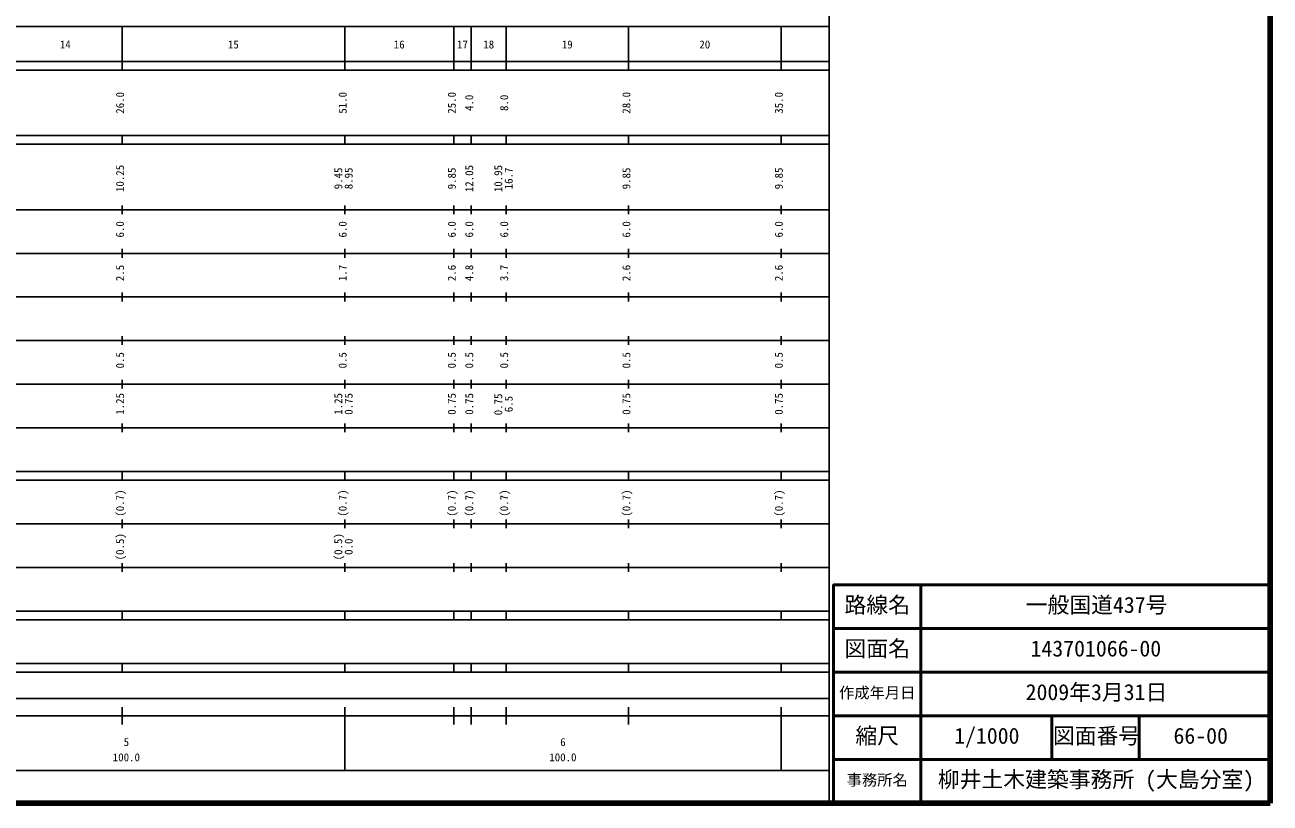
# Model space of a CAD drawing. Units: millimetres on the paper, enlarged 1000 times. Extents: x 40000 to 680000, y 20000 to 380000.
# Drawn here: x 394748 to 680000, y 20000 to 198357 of the extents above; entities that cross this region are included whole.
import ezdxf
from ezdxf.enums import TextEntityAlignment as Align

# ---------------------------------------------------------------- set-up
doc = ezdxf.new("R2010")
doc.units = ezdxf.units.MM
doc.header["$LTSCALE"] = 1000
for name, color, linetype, lineweight in [('M-TTL', 2, 'Continuous', 140), ('M-TTL-BAND', 7, 'Continuous', 25), ('M-TTL-FRAM', 2, 'Continuous', 50), ('M-TTL-LINE', 7, 'Continuous', 50)]:
    doc.layers.add(name, color=color, linetype=linetype, lineweight=lineweight)
doc.layers.add('M-TTL-TXT', color=7, linetype='Continuous')
doc.styles.add('ＭＳ ゴシック', font='')
doc.styles.get('ＭＳ ゴシック').set_extended_font_data('MS Gothic')

msp = doc.modelspace()

# ---------------------------------------------------------------- linework, layer by layer
at = {"layer": 'M-TTL'}
for p, q in [((680000, 20000), (680000, 380000)), ((40000, 20000), (680000, 20000))]:
    msp.add_line(p, q, dxfattribs=at)
at = {"layer": 'M-TTL-BAND'}
for p, q in [((579000, 20000), (579000, 370000)), ((68000, 198000), (579000, 198000)), ((417000, 188000), (417000, 198000)), ((468000, 188000), (468000, 198000)), ((493000, 188000), (493000, 198000)), ((497000, 188000), (497000, 198000)), ((505000, 188000), (505000, 198000)), ((533000, 188000), (533000, 198000)), ((568000, 188000), (568000, 198000)), ((40000, 190000), (579000, 190000)), ((40000, 188000), (579000, 188000)), ((40000, 173000), (579000, 173000)), ((417000, 171000), (417000, 173000)), ((468000, 171000), (468000, 173000)), ((493000, 171000), (493000, 173000)), ((497000, 171000), (497000, 173000)), ((505000, 171000), (505000, 173000)), ((533000, 171000), (533000, 173000)), ((568000, 171000), (568000, 173000)), ((40000, 171000), (579000, 171000)), ((417000, 155000), (417000, 157000)), ((468000, 155000), (468000, 157000)), ((493000, 155000), (493000, 157000)), ((497000, 155000), (497000, 157000)), ((505000, 155000), (505000, 157000)), ((533000, 155000), (533000, 157000)), ((568000, 155000), (568000, 157000)), ((40000, 156000), (579000, 156000)), ((46000, 146000), (579000, 146000)), ((417000, 145000), (417000, 147000)), ((468000, 145000), (468000, 147000)), ((493000, 145000), (493000, 147000)), ((497000, 145000), (497000, 147000)), ((505000, 145000), (505000, 147000)), ((533000, 145000), (533000, 147000)), ((568000, 145000), (568000, 147000)), ((417000, 135000), (417000, 137000)), ((468000, 135000), (468000, 137000)), ((493000, 135000), (493000, 137000)), ((497000, 135000), (497000, 137000)), ((505000, 135000), (505000, 137000)), ((533000, 135000), (533000, 137000)), ((568000, 135000), (568000, 137000)), ((52000, 136000), (579000, 136000)), ((46000, 126000), (579000, 126000)), ((417000, 125000), (417000, 127000)), ((468000, 125000), (468000, 127000)), ((493000, 125000), (493000, 127000)), ((497000, 125000), (497000, 127000)), ((505000, 125000), (505000, 127000)), ((533000, 125000), (533000, 127000)), ((568000, 125000), (568000, 127000)), ((417000, 115000), (417000, 117000)), ((468000, 115000), (468000, 117000)), ((493000, 115000), (493000, 117000)), ((497000, 115000), (497000, 117000)), ((505000, 115000), (505000, 117000)), ((533000, 115000), (533000, 117000)), ((568000, 115000), (568000, 117000)), ((52000, 116000), (579000, 116000)), ((46000, 106000), (579000, 106000)), ((417000, 105000), (417000, 107000)), ((468000, 105000), (468000, 107000)), ((493000, 105000), (493000, 107000)), ((497000, 105000), (497000, 107000)), ((505000, 105000), (505000, 107000)), ((533000, 105000), (533000, 107000)), ((568000, 105000), (568000, 107000)), ((40000, 96000), (579000, 96000)), ((417000, 94000), (417000, 96000)), ((468000, 94000), (468000, 96000)), ((493000, 94000), (493000, 96000)), ((497000, 94000), (497000, 96000)), ((505000, 94000), (505000, 96000)), ((533000, 94000), (533000, 96000)), ((568000, 94000), (568000, 96000)), ((40000, 94000), (579000, 94000)), ((49000, 84000), (579000, 84000)), ((417000, 83000), (417000, 85000)), ((468000, 83000), (468000, 85000)), ((493000, 83000), (493000, 85000)), ((497000, 83000), (497000, 85000)), ((505000, 83000), (505000, 85000)), ((533000, 83000), (533000, 85000)), ((568000, 83000), (568000, 85000)), ((417000, 73000), (417000, 75000)), ((468000, 73000), (468000, 75000)), ((493000, 73000), (493000, 75000)), ((497000, 73000), (497000, 75000)), ((505000, 73000), (505000, 75000)), ((533000, 73000), (533000, 75000)), ((568000, 73000), (568000, 75000)), ((40000, 74000), (579000, 74000)), ((40000, 64000), (579000, 64000)), ((417000, 62000), (417000, 64000)), ((468000, 62000), (468000, 64000)), ((493000, 62000), (493000, 64000)), ((497000, 62000), (497000, 64000)), ((505000, 62000), (505000, 64000)), ((533000, 62000), (533000, 64000)), ((568000, 62000), (568000, 64000)), ((40000, 62000), (579000, 62000)), ((40000, 52000), (579000, 52000)), ((417000, 50000), (417000, 52000)), ((468000, 50000), (468000, 52000)), ((493000, 50000), (493000, 52000)), ((497000, 50000), (497000, 52000)), ((505000, 50000), (505000, 52000)), ((533000, 50000), (533000, 52000)), ((568000, 50000), (568000, 52000)), ((40000, 50000), (579000, 50000)), ((71000, 44000), (579000, 44000)), ((40000, 40000), (579000, 40000)), ((417000, 38000), (417000, 42000)), ((468000, 27500), (468000, 42000)), ((493000, 38000), (493000, 42000)), ((497000, 38000), (497000, 42000)), ((505000, 38000), (505000, 42000)), ((533000, 38000), (533000, 42000)), ((568000, 27500), (568000, 42000)), ((68000, 27500), (579000, 27500))]:
    msp.add_line(p, q, dxfattribs=at)
at = {"layer": 'M-TTL-FRAM'}
msp.add_lwpolyline([(680000, 70000), (580000, 70000), (580000, 20000)], dxfattribs=at)
at = {"layer": 'M-TTL-LINE'}
for p, q in [((600000, 70000), (600000, 20000)), ((680000, 60000), (580000, 60000)), ((680000, 50000), (580000, 50000)), ((680000, 40000), (580000, 40000)), ((630000, 40000), (630000, 30000)), ((650000, 40000), (650000, 30000)), ((680000, 30000), (580000, 30000))]:
    msp.add_line(p, q, dxfattribs=at)

# ---------------------------------------------------------------- texts
at = {"layer": 'M-TTL-BAND', "style": 'ＭＳ ゴシック'}
for s, p in [('14', (402750, 192405)), ('15', (441250, 192405)), ('16', (479250, 192405)), ('17', (493750, 192405)), ('18', (499750, 192405)), ('19', (517750, 192405)), ('20', (549250, 192405)), ('5', (417375, 32523)), ('6', (517375, 32523)), ('100.0', (414875, 29033)), ('100.0', (514875, 29033))]:
    msp.add_text(s, height=1833, dxfattribs=at).set_placement(p, align=Align.BOTTOM_LEFT)
for s, p in [('26.0', (418000, 178000)), ('51.0', (469000, 178000)), ('25.0', (494000, 178000)), ('28.0', (534000, 178000)), ('35.0', (568913, 178000)), ('4.0', (498000, 178625)), ('8.0', (506000, 178625)), ('10.25', (418000, 160049)), ('9.45', (468000, 160674)), ('8.95', (470370, 160674)), ('9.85', (494000, 160674)), ('12.05', (498000, 160021)), ('10.95', (504640, 160021)), ('16.7', (507027, 160674)), ('9.85', (534000, 160674)), ('9.85', (568913, 160674)), ('6.0', (418000, 149625)), ('6.0', (469000, 149625)), ('6.0', (494000, 149625)), ('6.0', (498000, 149625)), ('6.0', (506000, 149625)), ('6.0', (534000, 149625)), ('6.0', (568913, 149625)), ('2.5', (418000, 139625)), ('1.7', (469000, 139625)), ('2.6', (494000, 139625)), ('4.8', (498000, 139625)), ('3.7', (506000, 139625)), ('2.6', (534000, 139625)), ('2.6', (568913, 139625)), ('0.5', (418000, 119625)), ('0.5', (469000, 119625)), ('0.5', (494000, 119625)), ('0.5', (498000, 119625)), ('0.5', (506000, 119625)), ('0.5', (534000, 119625)), ('0.5', (568913, 119625)), ('1.25', (418000, 109000)), ('1.25', (468000, 109000)), ('0.75', (470370, 109000)), ('0.75', (494000, 109000)), ('0.75', (498000, 109000)), ('0.75', (504640, 108882)), ('6.5', (507027, 109586)), ('0.75', (534000, 109000)), ('0.75', (568913, 109000)), ('(0.7)', (418000, 85639)), ('(0.7)', (469000, 85639)), ('(0.7)', (494000, 85639)), ('(0.7)', (498000, 85639)), ('(0.7)', (506000, 85639)), ('(0.7)', (534000, 85639)), ('(0.7)', (568913, 85639)), ('(0.5)', (418000, 75639)), ('(0.5)', (468000, 75639)), ('0.0', (470370, 76889))]:
    msp.add_text(s, height=1833, rotation=90, dxfattribs=at).set_placement(p, align=Align.BOTTOM_LEFT)
at = {"layer": 'M-TTL-TXT', "style": 'ＭＳ ゴシック'}
for s, height, p in [('路線名', 3666, (582500, 62500)), ('一般国道437号', 3666, (624000, 62500)), ('図面名', 3666, (582500, 52500)), ('143701066-00', 3666, (625125, 52500)), ('作成年月日', 2566, (581250, 43250)), ('2009年3月31日', 3666, (624000, 42500)), ('縮尺', 3666, (585000, 32500)), ('1/1000', 3666, (607625, 32500)), ('図面番号', 3666, (630250, 32500)), ('66-00', 3666, (657875, 32500)), ('事務所名', 2566, (583000, 23250)), ('柳井土木建築事務所 (大島分室)', 3666, (603875, 22500))]:
    msp.add_text(s, height=height, dxfattribs=at).set_placement(p, align=Align.BOTTOM_LEFT)

doc.saveas('drawing.dxf')
